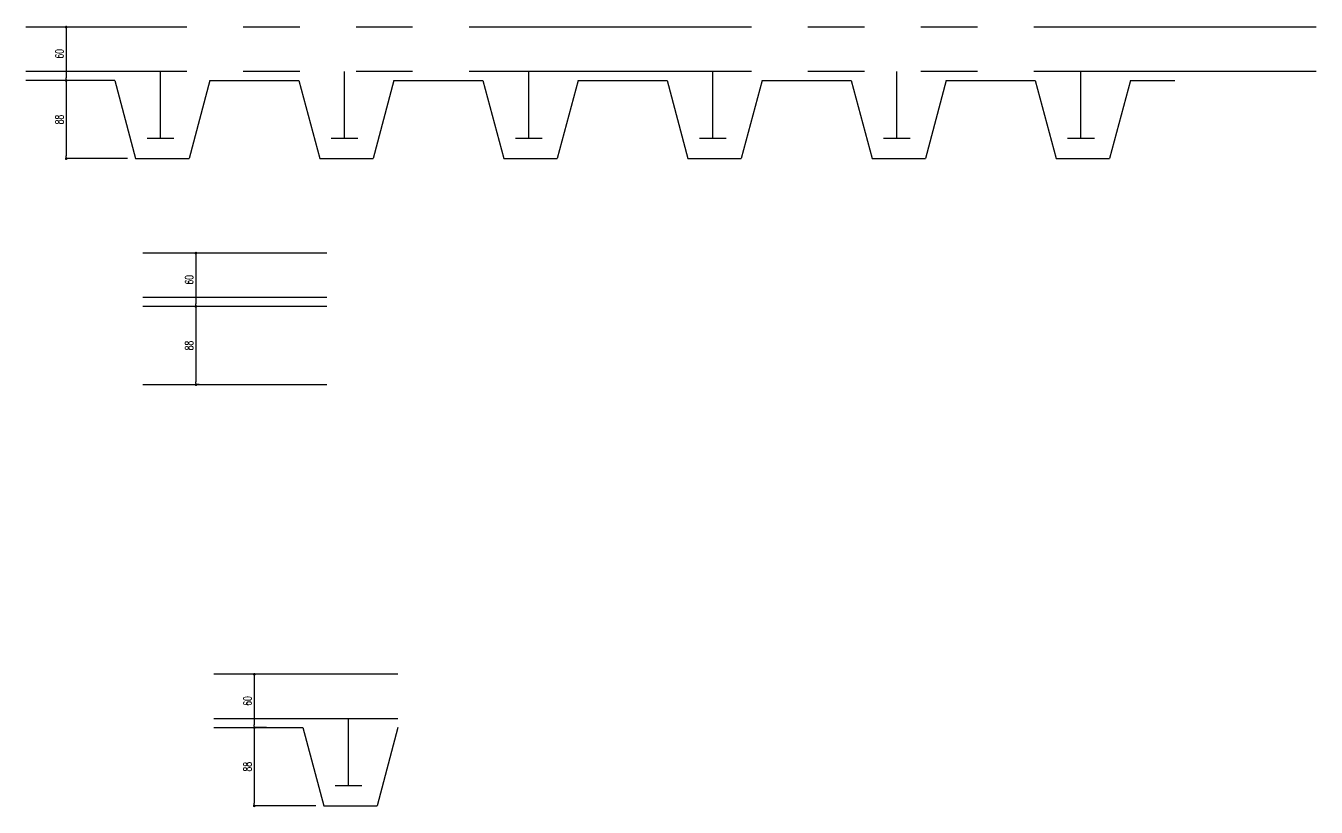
# Model space of a CAD drawing. Header units: inches. Extents: x 0 to 357596, y -35 to 212559.
# Drawn here: x 88325 to 89776, y 106420 to 107299 of the extents above; entities that cross this region are included whole.
import ezdxf

# ---------------------------------------------------------------- set-up
doc = ezdxf.new("R2010")
doc.units = ezdxf.units.IN
doc.header["$LTSCALE"] = 10
doc.header["$MEASUREMENT"] = 0
doc.linetypes.add('PHANTOM', pattern=[63.5, 31.75, -6.35, 6.35, -6.35, 6.35, -6.35])
doc.layers.add('_別途', color=6, linetype='PHANTOM')
doc.layers.add('_製品寸法', color=9, linetype='Continuous')
doc.styles.add('OKAMURA', font='simplex8.shx', dxfattribs={"width": 0.7, "bigfont": 'BIGFONT.shx'})
doc.dimstyles.new('OKAMURA-003', dxfattribs={"dimscale": 3, "dimtxt": 3, "dimasz": 1, "dimexe": 0, "dimexo": 3, "dimgap": 1, "dimtad": 1, "dimdec": 3, "dimdsep": 46, "dimtxsty": 'OKAMURA', "dimblk1": 'DOT', "dimblk2": 'DOT', "dimsah": 1, "dimcen": 0, "dimclrd": 9, "dimclre": 9, "dimclrt": 3, "dimadec": 0, "dimazin": 0, "dimtfac": 1, "dimtdec": 3, "dimtix": 1, "dimtmove": 2, "dimatfit": 3, "dimldrblk": 'NONE', "dimfxl": 0, "dimtolj": 1, "dimarcsym": 0})

# ---------------------------------------------------------------- blocks, each defined once
blk = doc.blocks.new('_DOT')
at = {"color": 0, "linetype": 'ByBlock'}
blk.add_line((-0.5, 0), (-1, 0), dxfattribs=at)
at = {"color": 0, "linetype": 'ByBlock', "const_width": 0.5}
blk.add_lwpolyline([(-0.25, 0, 1), (0.25, 0, 1)], format="xyb", close=True, dxfattribs=at)
blk = doc.blocks.new('*D68')
at = {"layer": '_製品寸法', "color": 9, "lineweight": -2, "transparency": 16777216}
for p, q in [((59.2, 0), (45.4, 0)), ((45.4, -3), (45.4, -85)), ((114.5, -88), (45.4, -88))]:
    blk.add_line(p, q, dxfattribs=at)
at = {"layer": 'Defpoints', "color": 0, "transparency": 16777216}
for p in [(68.2, 0), (45.4, -88), (123.5, -88)]:
    blk.add_point(p, dxfattribs=at)
at = {"layer": '_製品寸法', "color": 9, "lineweight": -2, "transparency": 16777216, "xscale": 3, "yscale": 3, "zscale": 3}
for p, rotation in [((45.4, 0), 90), ((45.4, -88), 270)]:
    blk.add_blockref('_DOT', p, dxfattribs=dict(at, rotation=rotation))
at = {"layer": '_製品寸法', "color": 3, "transparency": 16777216, "insert": (37.9, -44), "char_height": 9, "attachment_point": 5, "rotation": 90, "style": 'OKAMURA'}
blk.add_mtext('\\A1;88', dxfattribs=at)
blk = doc.blocks.new('_None')
blk = doc.blocks.new('*D69')
at = {"layer": '_製品寸法', "color": 9, "lineweight": -2, "transparency": 16777216}
for p, q in [((59.2, 60), (45.4, 60)), ((45.4, 57), (45.4, 3)), ((59.2, 0), (45.4, 0))]:
    blk.add_line(p, q, dxfattribs=at)
at = {"layer": 'Defpoints', "color": 0, "transparency": 16777216}
for p in [(68.2, 60), (45.4, 0), (68.2, 0)]:
    blk.add_point(p, dxfattribs=at)
at = {"layer": '_製品寸法', "color": 9, "lineweight": -2, "transparency": 16777216, "xscale": 3, "yscale": 3, "zscale": 3}
for p, rotation in [((45.4, 60), 90), ((45.4, 0), 270)]:
    blk.add_blockref('_DOT', p, dxfattribs=dict(at, rotation=rotation))
at = {"layer": '_製品寸法', "color": 3, "transparency": 16777216, "insert": (37.9, 30), "char_height": 9, "attachment_point": 5, "rotation": 90, "style": 'OKAMURA'}
blk.add_mtext('\\A1;60', dxfattribs=at)
blk = doc.blocks.new('*D85')
at = {"layer": '_製品寸法', "color": 9, "lineweight": -2, "transparency": 16777216}
for p, q in [((73.6, 0), (59.8, 0)), ((59.8, -3), (59.8, -85)), ((63.6, -88), (59.8, -88))]:
    blk.add_line(p, q, dxfattribs=at)
at = {"layer": 'Defpoints', "color": 0, "transparency": 16777216}
for p in [(82.6, 0), (59.8, -88), (72.6, -88)]:
    blk.add_point(p, dxfattribs=at)
at = {"layer": '_製品寸法', "color": 9, "lineweight": -2, "transparency": 16777216, "xscale": 3, "yscale": 3, "zscale": 3}
for p, rotation in [((59.8, 0), 90), ((59.8, -88), 270)]:
    blk.add_blockref('_DOT', p, dxfattribs=dict(at, rotation=rotation))
at = {"layer": '_製品寸法', "color": 3, "transparency": 16777216, "insert": (52.3, -44), "char_height": 9, "attachment_point": 5, "rotation": 90, "style": 'OKAMURA'}
blk.add_mtext('\\A1;88', dxfattribs=at)
blk = doc.blocks.new('*D86')
at = {"layer": '_製品寸法', "color": 9, "lineweight": -2, "transparency": 16777216}
for p, q in [((73.6, 60), (59.8, 60)), ((59.8, 57), (59.8, 3)), ((73.6, 0), (59.8, 0))]:
    blk.add_line(p, q, dxfattribs=at)
at = {"layer": 'Defpoints', "color": 0, "transparency": 16777216}
for p in [(82.6, 60), (59.8, 0), (82.6, 0)]:
    blk.add_point(p, dxfattribs=at)
at = {"layer": '_製品寸法', "color": 9, "lineweight": -2, "transparency": 16777216, "xscale": 3, "yscale": 3, "zscale": 3}
for p, rotation in [((59.8, 60), 90), ((59.8, 0), 270)]:
    blk.add_blockref('_DOT', p, dxfattribs=dict(at, rotation=rotation))
at = {"layer": '_製品寸法', "color": 3, "transparency": 16777216, "insert": (52.3, 30), "char_height": 9, "attachment_point": 5, "rotation": 90, "style": 'OKAMURA'}
blk.add_mtext('\\A1;60', dxfattribs=at)
blk = doc.blocks.new('*D75')
at = {"layer": '_製品寸法', "color": 9, "lineweight": -2, "transparency": 16777216}
for p, q in [((59.2, 0), (45.4, 0)), ((45.4, -3), (45.4, -85)), ((114.5, -88), (45.4, -88))]:
    blk.add_line(p, q, dxfattribs=at)
at = {"layer": 'Defpoints', "color": 0, "transparency": 16777216}
for p in [(68.2, 0), (45.4, -88), (123.5, -88)]:
    blk.add_point(p, dxfattribs=at)
at = {"layer": '_製品寸法', "color": 9, "lineweight": -2, "transparency": 16777216, "xscale": 3, "yscale": 3, "zscale": 3}
for p, rotation in [((45.4, 0), 90), ((45.4, -88), 270)]:
    blk.add_blockref('_DOT', p, dxfattribs=dict(at, rotation=rotation))
at = {"layer": '_製品寸法', "color": 3, "transparency": 16777216, "insert": (37.9, -44), "char_height": 9, "attachment_point": 5, "rotation": 90, "style": 'OKAMURA'}
blk.add_mtext('\\A1;88', dxfattribs=at)
blk = doc.blocks.new('*D76')
at = {"layer": '_製品寸法', "color": 9, "lineweight": -2, "transparency": 16777216}
for p, q in [((59.2, 60), (45.4, 60)), ((45.4, 57), (45.4, 3)), ((59.2, 0), (45.4, 0))]:
    blk.add_line(p, q, dxfattribs=at)
at = {"layer": 'Defpoints', "color": 0, "transparency": 16777216}
for p in [(68.2, 60), (45.4, 0), (68.2, 0)]:
    blk.add_point(p, dxfattribs=at)
at = {"layer": '_製品寸法', "color": 9, "lineweight": -2, "transparency": 16777216, "xscale": 3, "yscale": 3, "zscale": 3}
for p, rotation in [((45.4, 60), 90), ((45.4, 0), 270)]:
    blk.add_blockref('_DOT', p, dxfattribs=dict(at, rotation=rotation))
at = {"layer": '_製品寸法', "color": 3, "transparency": 16777216, "insert": (37.9, 30), "char_height": 9, "attachment_point": 5, "rotation": 90, "style": 'OKAMURA'}
blk.add_mtext('\\A1;60', dxfattribs=at)
blk = doc.blocks.new('*U67')
at = {"layer": '_別途'}
for p, q in [((207, 60), (0, 60)), ((207, 10), (0, 10)), ((0, 0), (100, 0)), ((100, 0), (123.5, -88)), ((151.5, -65), (151.5, 10)), ((207, 0), (183.5, -88)), ((136.5, -65), (166.5, -65)), ((123.5, -88), (183.5, -88))]:
    blk.add_line(p, q, dxfattribs=at)
at = {"layer": '_製品寸法'}
for base, p1, p2, picture, middle in [((45.4118, 0), (68.2059, 60), (68.2059, 0), '*D69', (37.9118, 30)), ((45.4118, -88), (68.2059, 0), (123.5, -88), '*D68', (37.9118, -44))]:
    dim = blk.add_linear_dim(base=base, p1=p1, p2=p2, angle=90, dimstyle='OKAMURA-003', dxfattribs=at)
    dim.commit()
    dim.dimension.update_dxf_attribs({"geometry": picture, "text_midpoint": middle})
blk = doc.blocks.new('*U84')
at = {"layer": '_別途'}
for p, q in [((207, 60), (0, 60)), ((207, 10), (0, 10)), ((207, 0), (0, 0)), ((0, -88), (207, -88))]:
    blk.add_line(p, q, dxfattribs=at)
at = {"layer": '_製品寸法'}
for base, p1, p2, picture, middle in [((59.8413, 0), (82.6354, 60), (82.6354, 0), '*D86', (52.3413, 30)), ((59.8413, -88), (82.6354, 0), (72.6134, -88), '*D85', (52.3413, -44))]:
    dim = blk.add_linear_dim(base=base, p1=p1, p2=p2, angle=90, dimstyle='OKAMURA-003', dxfattribs=at)
    dim.commit()
    dim.dimension.update_dxf_attribs({"geometry": picture, "text_midpoint": middle})
blk = doc.blocks.new('*U74')
at = {"layer": '_別途'}
for p, q in [((1450.973, 60), (0, 60)), ((1450.973, 10), (0, 10)), ((100, 0), (0, 0)), ((100, 0), (123.5, -88)), ((151.5, -65), (151.5, 10)), ((207, 0), (183.5, -88)), ((207, 0), (257, 0)), ((257, 0), (307, 0)), ((307, 0), (330.5, -88)), ((358.5, -65), (358.5, 10)), ((414, 0), (390.5, -88)), ((414, 0), (464, 0)), ((464, 0), (514, 0)), ((514, 0), (537.5, -88)), ((565.5, -65), (565.5, 10)), ((621, 0), (597.5, -88)), ((621, 0), (671, 0)), ((671, 0), (721, 0)), ((721, 0), (744.5, -88)), ((772.5, -65), (772.5, 10)), ((828, 0), (804.5, -88)), ((828, 0), (878, 0)), ((878, 0), (928, 0)), ((928, 0), (951.5, -88)), ((979.5, -65), (979.5, 10)), ((1035, 0), (1011.5, -88)), ((1035, 0), (1085, 0)), ((1085, 0), (1135, 0)), ((1135, 0), (1158.5, -88)), ((1186.5, -65), (1186.5, 10)), ((1242, 0), (1218.5, -88)), ((1242, 0), (1292, 0)), ((136.5, -65), (166.5, -65)), ((343.5, -65), (373.5, -65)), ((550.5, -65), (580.5, -65)), ((757.5, -65), (787.5, -65)), ((964.5, -65), (994.5, -65)), ((1171.5, -65), (1201.5, -65)), ((123.5, -88), (183.5, -88)), ((330.5, -88), (390.5, -88)), ((537.5, -88), (597.5, -88)), ((744.5, -88), (804.5, -88)), ((951.5, -88), (1011.5, -88)), ((1158.5, -88), (1218.5, -88))]:
    blk.add_line(p, q, dxfattribs=at)
at = {"layer": '_製品寸法'}
for base, p1, p2, picture, middle in [((45.4118, 0), (68.2059, 60), (68.2059, 0), '*D76', (37.9118, 30)), ((45.4118, -88), (68.2059, 0), (123.5, -88), '*D75', (37.9118, -44))]:
    dim = blk.add_linear_dim(base=base, p1=p1, p2=p2, angle=90, dimstyle='OKAMURA-003', dxfattribs=at)
    dim.commit()
    dim.dimension.update_dxf_attribs({"geometry": picture, "text_midpoint": middle})

msp = doc.modelspace()

# ---------------------------------------------------------------- block references
for name, p in [('*U74', (88325.2, 107237.5)), ('*U84', (88456.7, 106983.2)), ('*U67', (88536.7, 106509.3))]:
    msp.add_blockref(name, p)

doc.saveas('drawing.dxf')
